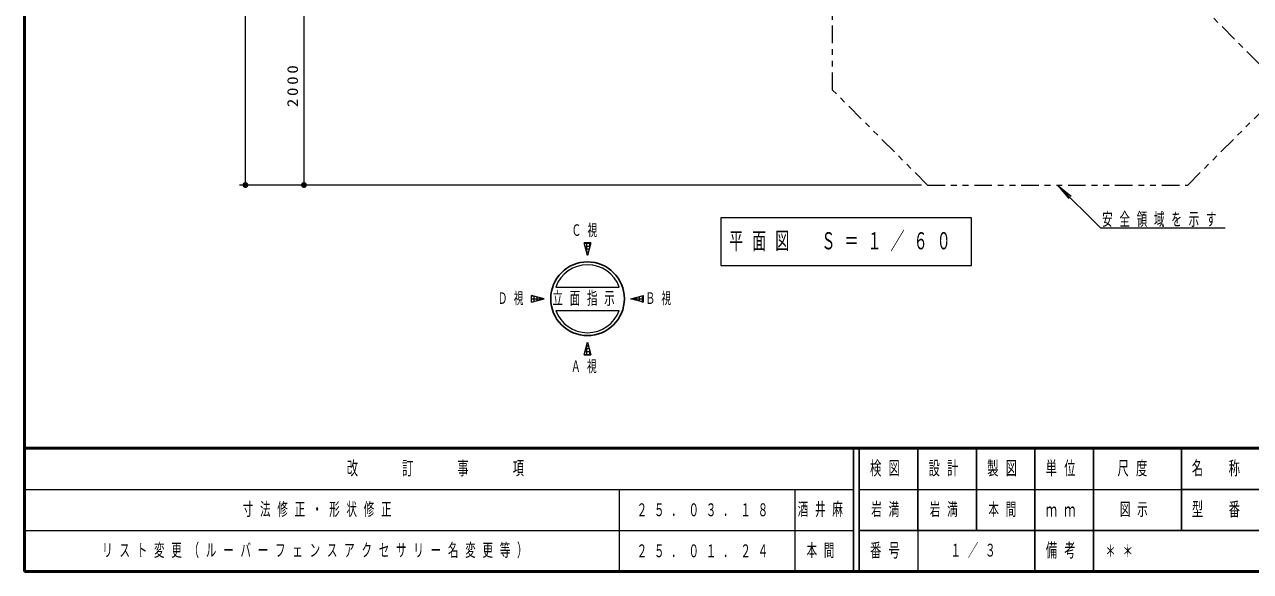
# Model space of a CAD drawing. Units: millimetres on the paper, scale 1:60. Extents: x -385 to 0, y -594 to 267.
# Drawn here: x -385 to -175.7, y 0 to 93.3 of the extents above; entities that cross this region are included whole.
import ezdxf

# ---------------------------------------------------------------- set-up
doc = ezdxf.new("R2010")
doc.units = ezdxf.units.MM
doc.linetypes.add('USER2', pattern=[6, 3, -1, 1, -1])
doc.linetypes.add('USER3', pattern=[8, 3, -1, 1, -1, 1, -1])
doc.layers.add('LY_1', color=7, linetype='Continuous', lineweight=25)
doc.styles.add('ＭＳ ゴシック', font='')
doc.styles.get('ＭＳ ゴシック').set_extended_font_data('MS Gothic')

# ---------------------------------------------------------------- blocks, each defined once
blk = doc.blocks.new('filled_dot')
at = {"color": 0, "linetype": 'Continuous', "lineweight": -2, "const_width": 1.25}
blk.add_lwpolyline([(-0.625, 0, 1), (0.625, 0, 1)], format="xyb", close=True, dxfattribs=at)

msp = doc.modelspace()

# ---------------------------------------------------------------- linework, layer by layer
at = {"layer": 'LY_1', "lineweight": 50}
for p, q in [((-385, 267), (-385, 0)), ((-385, 21), (0, 21)), ((-385, 0), (0, 0))]:
    msp.add_line(p, q, dxfattribs=at)
at = {"layer": 'LY_1', "lineweight": 13}
for p, q in [((-347.294, 65.909), (-347.294, 201.967)), ((-337.294, 99.242), (-337.294, 65.909)), ((-231.849, 65.909), (-348.294, 65.909)), ((-208.626, 65.909), (-206.697, 63.611)), ((-208.626, 65.909), (-206.328, 63.981)), ((-201.304, 58.588), (-208.626, 65.909)), ((-266.115, 60.298), (-266.115, 52.164)), ((-223.315, 60.298), (-266.115, 60.298)), ((-223.315, 52.164), (-223.315, 60.298)), ((-201.304, 58.588), (-180.033, 58.588)), ((-288.307, 56.057), (-289.465, 56.057)), ((-288.886, 53.897), (-289.465, 56.057)), ((-289.449, 56), (-288.322, 56)), ((-289.315, 55.5), (-288.456, 55.5)), ((-289.181, 55), (-288.59, 55)), ((-289.047, 54.5), (-288.724, 54.5)), ((-289, 54.324), (-289, 56.057)), ((-288.307, 56.057), (-288.886, 53.897)), ((-288.5, 55.337), (-288.5, 56.057)), ((-288.913, 54), (-288.858, 54)), ((-266.115, 52.164), (-223.315, 52.164)), ((-294.315, 48.512), (-283.457, 48.512)), ((-298.431, 45.933), (-298.431, 47.09)), ((-296.271, 46.512), (-298.431, 47.09)), ((-298.431, 47), (-298.094, 47)), ((-298.431, 45.933), (-296.271, 46.512)), ((-298.431, 46.5), (-296.315, 46.5)), ((-298, 46.048), (-298, 46.975)), ((-297.5, 46.182), (-297.5, 46.841)), ((-297, 46.316), (-297, 46.707)), ((-296.5, 46.45), (-296.5, 46.573)), ((-281.5, 46.512), (-279.34, 47.09)), ((-279.34, 45.933), (-281.5, 46.512)), ((-281.457, 46.5), (-279.34, 46.5)), ((-281, 46.378), (-281, 46.646)), ((-280.5, 46.244), (-280.5, 46.78)), ((-280, 46.11), (-280, 46.914)), ((-279.677, 47), (-279.34, 47)), ((-279.5, 45.976), (-279.5, 47.048)), ((-279.34, 45.933), (-279.34, 47.09)), ((-298.431, 46), (-298.181, 46)), ((-294.315, 44.512), (-283.457, 44.512)), ((-279.591, 46), (-279.34, 46)), ((-289.465, 36.966), (-288.886, 39.126)), ((-289.187, 38), (-288.584, 38)), ((-289.054, 38.5), (-288.718, 38.5)), ((-289, 36.966), (-289, 38.7)), ((-288.92, 39), (-288.852, 39)), ((-288.886, 39.126), (-288.307, 36.966)), ((-288.5, 36.966), (-288.5, 37.686)), ((-289.465, 36.966), (-288.307, 36.966)), ((-289.455, 37), (-288.316, 37)), ((-289.321, 37.5), (-288.45, 37.5)), ((-385, 14), (-243.5, 14)), ((-283.5, 14), (-283.5, 0)), ((-253.5, 14), (-253.5, 0)), ((-242.5, 14), (-187.5, 14)), ((-385, 7), (-243.5, 7)), ((-232.5, 7), (-232.5, 0))]:
    msp.add_line(p, q, dxfattribs=at)
at = {"layer": 'LY_1', "linetype": 'USER2', "lineweight": 13}
msp.add_line((-218.626, 131.226), (-143.778, 55.947), dxfattribs=at)
at = {"layer": 'LY_1', "linetype": 'USER3', "lineweight": 13}
for p, q in [((-247.042, 82.102), (-247.042, 119.476)), ((-230.849, 65.909), (-247.042, 82.102)), ((-186.402, 65.909), (-170.209, 82.102)), ((-230.849, 65.909), (-186.402, 65.909))]:
    msp.add_line(p, q, dxfattribs=at)
at = {"layer": 'LY_1'}
for p, q in [((-243.5, 21), (-243.5, 0)), ((-242.5, 21), (-242.5, 0)), ((-232.5, 21), (-232.5, 7)), ((-222.5, 21), (-222.5, 7)), ((-212.5, 21), (-212.5, 0)), ((-202.5, 21), (-202.5, 7)), ((-187.5, 21), (-187.5, 7)), ((-187.5, 14), (-70, 14)), ((-242.5, 7), (0, 7)), ((-202.5, 7), (-202.5, 0))]:
    msp.add_line(p, q, dxfattribs=at)
msp.add_circle((-288.886, 46.512), 6.286, dxfattribs=at)
at = {"layer": 'LY_1', "lineweight": 13}
for start, end in [(20.22325, 159.77675), (200.22325, 339.77675)]:
    msp.add_arc((-288.886, 46.512), 5.786, start, end, dxfattribs=at)

# ---------------------------------------------------------------- block references
at = {"layer": 'LY_1', "lineweight": 13, "xscale": 0.4, "yscale": 0.4, "rotation": 90}
for p in [(-347.294, 65.909), (-337.294, 65.909)]:
    msp.add_blockref('filled_dot', p, dxfattribs=at)

# ---------------------------------------------------------------- texts
at = {"layer": 'LY_1', "insert": (-338.294, 82.999), "char_height": 1.833, "attachment_point": 8, "rotation": 90, "style": 'ＭＳ ゴシック'}
msp.add_mtext('\\T1.33;\\W1.15;2000', dxfattribs=at)
at = {"layer": 'LY_1', "style": 'ＭＳ ゴシック'}
for s, insert, char_height, attachment_point in [('\\T1.64;\\W0.6;安全領域を示す', (-201.033, 58.738), 2.199, 7), ('\\T1.64;\\W0.6;Ｃ視', (-288.886, 58.117), 1.979, 5), ('\\T1.64;\\W0.6;平面図\u3000Ｓ＝１／６０', (-264.715, 56.231), 2.933, 4), ('\\T1.64;\\W0.6;Ｄ視', (-301.491, 46.512), 1.979, 5), ('\\T1.64;\\W0.6;立面指示', (-294.886, 46.512), 2.199, 4), ('\\T1.64;\\W0.6;Ｂ視', (-276.28, 46.512), 1.979, 5), ('\\T1.64;\\W0.6;Ａ視', (-288.986, 34.906), 1.979, 5), ('\\T1.64;\\W0.6;改\u3000\u3000訂\u3000\u3000事\u3000\u3000項', (-314.25, 17.5), 2.346, 5), ('\\T1.64;\\W0.6;検図', (-237.5, 17.5), 2.346, 5), ('\\T1.64;\\W0.6;設計', (-227.5, 17.5), 2.346, 5), ('\\T1.64;\\W0.6;製図', (-217.5, 17.5), 2.346, 5), ('\\T1.64;\\W0.6;単位', (-207.5, 17.5), 2.346, 5), ('\\T1.64;\\W0.6;尺度', (-195.25, 17.5), 2.346, 5), ('\\T1.64;\\W0.6;名\u3000称', (-181, 17.5), 2.346, 5), ('\\T1.64;\\W0.6;寸法修正・形状修正', (-347.75, 10.5), 2.199, 4), ('\\T1.64;\\W0.6;２５．０３．１８', (-280.5, 10.5), 2.199, 4), ('\\T1.64;\\W0.6;酒井麻', (-253, 10.5), 2.199, 4), ('\\T1.64;\\W0.6;岩満', (-237.5, 10.5), 2.199, 5), ('\\T1.64;\\W0.6;岩満', (-227.5, 10.5), 2.199, 5), ('\\T1.64;\\W0.6;本間', (-217.5, 10.5), 2.199, 5), ('\\T1.64;\\W0.6;ｍｍ', (-207.5, 10.5), 2.346, 5), ('\\T1.64;\\W0.6;図示', (-198, 10.5), 2.199, 4), ('\\T1.64;\\W0.6;型\u3000番', (-181, 10.5), 2.346, 5), ('\\T1.64;\\W0.6;リスト変更（ルーバーフェンスアクセサリー名変更等）', (-371.75, 3.5), 2.199, 4), ('\\T1.64;\\W0.6;２５．０１．２４', (-280.5, 3.5), 2.199, 4), ('\\T1.64;\\W0.6;本間', (-251.5, 3.5), 2.199, 4), ('\\T1.64;\\W0.6;番号', (-237.5, 3.5), 2.346, 5), ('\\T1.64;\\W0.6;１／３', (-222.5, 3.5), 2.199, 5), ('\\T1.64;\\W0.6;備考', (-207.5, 3.5), 2.346, 5), ('\\T1.64;\\W0.6;＊＊', (-200.5, 3.5), 2.199, 4)]:
    msp.add_mtext(s, dxfattribs=dict(at, insert=insert, char_height=char_height, attachment_point=attachment_point))

doc.saveas('drawing.dxf')
